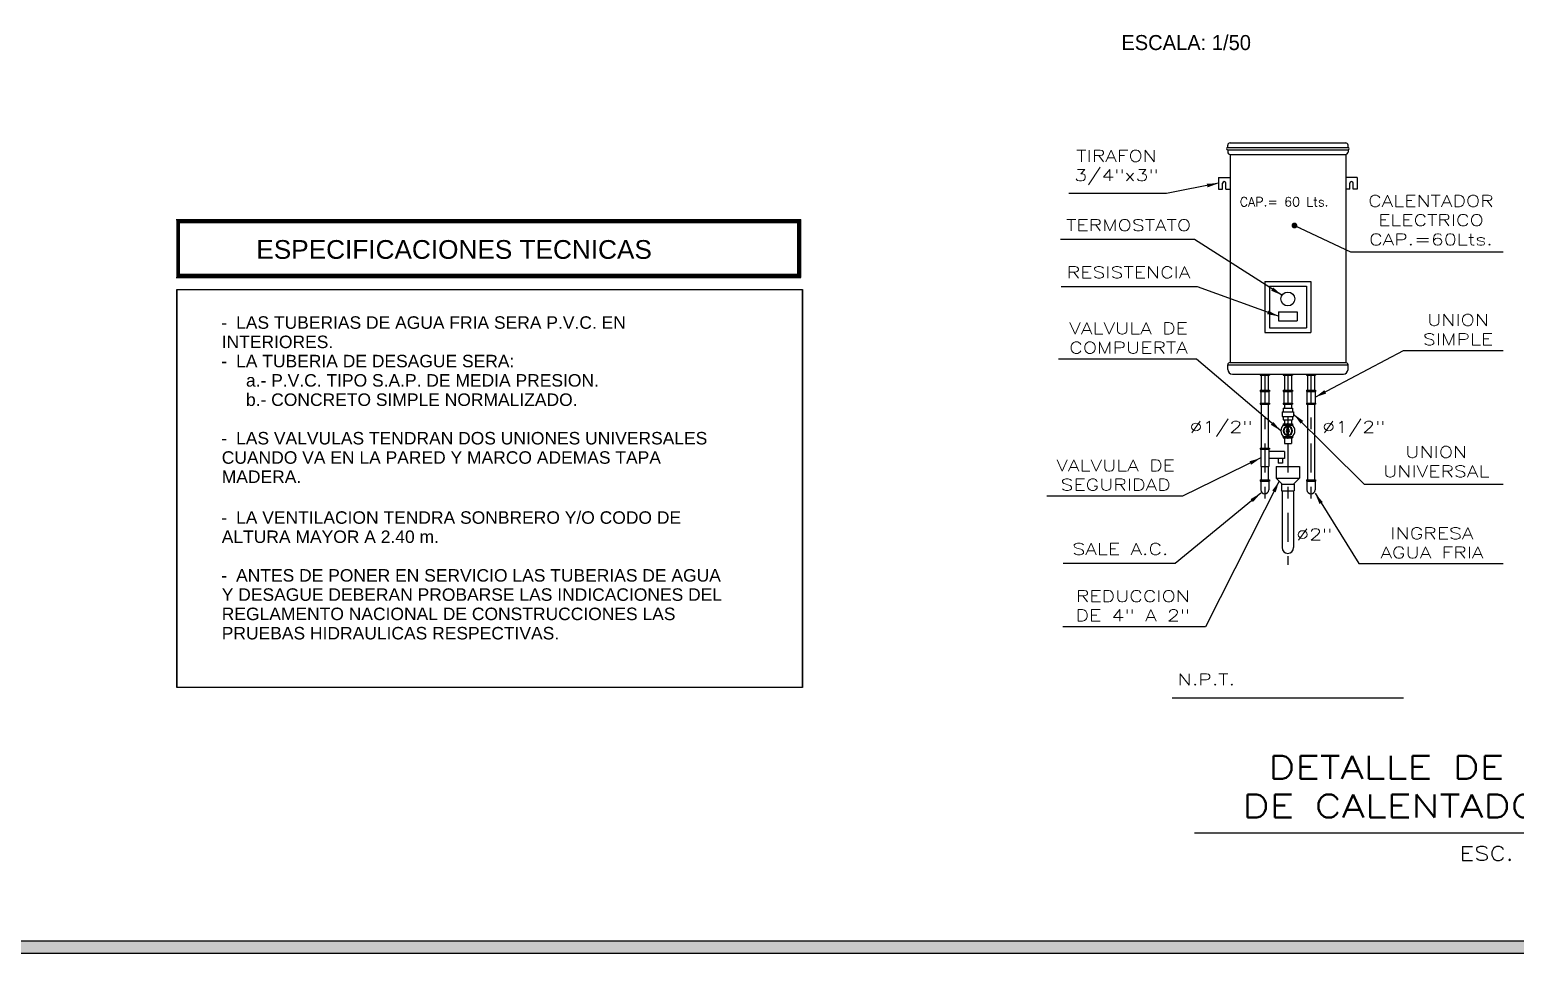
# Model space of a CAD drawing. Header units: metres. Extents: x 1996 to 3973, y 1777 to 3610.
# Drawn here: x 2053.66 to 2066.5, y 1776.78 to 1784.77 of the extents above; entities that cross this region are included whole.
import ezdxf

# ---------------------------------------------------------------- set-up
doc = ezdxf.new("R2010")
doc.units = ezdxf.units.M
doc.linetypes.add('DASHDOT', pattern=[1, 0.5, -0.25, 0, -0.25])
for name, color, linetype in [('0.15', 21, 'Continuous'), ('0.2', 2, 'Continuous'), ('0.3', 3, 'Continuous'), ('0.4', 4, 'Continuous'), ('0.6', 7, 'Continuous'), ('0.8', 6, 'Continuous'), ('EJES', 21, 'DASHDOT'), ('PISOS', 145, 'Continuous'), ('VIVIENDA1', 7, 'Continuous')]:
    doc.layers.add(name, color=color, linetype=linetype)
for name, color, linetype, lineweight in [('CUAD', 174, 'Continuous', 30), ('TEX-CORTE', 31, 'Continuous', 13), ('zzzz', 20, 'Continuous', 53)]:
    doc.layers.add(name, color=color, linetype=linetype, lineweight=lineweight)
doc.styles.add('A-2', font='swissel.ttf', dxfattribs={"height": 0.1})
doc.styles.add('ARIAL', font='arial.ttf')
doc.styles.add('L-80', font='stylu.ttf', dxfattribs={"height": 0.1})
doc.styles.add('R80-50', font='ROMANS.shx', dxfattribs={"width": 1.3, "height": 0.075})
doc.styles.add('S-1', font='swissel.ttf', dxfattribs={"height": 0.15})
doc.dimstyles.new('NOTA', dxfattribs={"dimtxt": 0.18, "dimasz": 0.18, "dimexe": 0.08, "dimexo": 0.1, "dimgap": 0.09, "dimtad": 1, "dimtoh": 1, "dimzin": 0, "dimdsep": 46, "dimtxsty": 'L-80', "dimcen": 0.09, "dimdle": 0.1, "dimclrd": 7, "dimclrt": 4, "dimadec": 0, "dimazin": 0, "dimtfac": 1, "dimtofl": 0, "dimtmove": 0, "dimatfit": 3, "dimfxl": 1, "dimtolj": 1, "dimtzin": 0, "dimarcsym": 0})

msp = doc.modelspace()

# ---------------------------------------------------------------- hatches: boundary and pattern name
h = msp.add_hatch(color=6)
h.dxf.hatch_style = 1
h.set_gradient(color1=(255, 0, 255), color2=(255, 51, 255), one_color=1, tint=0.6, name='CYLINDER')
h.paths.add_polyline_path([(2084.918, 1776.779), (2084.918, 1805.399), (2044.852, 1805.399), (2044.852, 1776.779)])
h.paths.add_polyline_path([(2084.814, 1776.888), (2084.814, 1805.294), (2044.957, 1805.294), (2044.957, 1776.888)], flags=16)

# ---------------------------------------------------------------- linework, layer by layer
at = {"layer": '0.15'}
for p, q in [((2063.936, 1783.487), (2064.036, 1783.487)), ((2063.936, 1783.487), (2063.936, 1783.387)), ((2063.936, 1783.387), (2063.971, 1783.387)), ((2063.971, 1783.387), (2063.971, 1783.437)), ((2064.001, 1783.387), (2064.001, 1783.437)), ((2064.001, 1783.387), (2064.036, 1783.387)), ((2065.136, 1783.487), (2065.036, 1783.487)), ((2065.071, 1783.387), (2065.036, 1783.387)), ((2065.071, 1783.387), (2065.071, 1783.437)), ((2065.101, 1783.387), (2065.101, 1783.437)), ((2065.136, 1783.387), (2065.101, 1783.387)), ((2065.136, 1783.487), (2065.136, 1783.387)), ((2064.306, 1781.777), (2064.306, 1781.647)), ((2064.366, 1781.777), (2064.366, 1781.647)), ((2064.506, 1781.777), (2064.506, 1781.647)), ((2064.566, 1781.777), (2064.566, 1781.647)), ((2064.706, 1781.777), (2064.706, 1781.647)), ((2064.766, 1781.777), (2064.766, 1781.647)), ((2064.306, 1781.527), (2064.306, 1781.147)), ((2064.366, 1781.527), (2064.366, 1781.147)), ((2064.506, 1781.527), (2064.506, 1781.492)), ((2064.566, 1781.527), (2064.566, 1781.492)), ((2064.706, 1781.527), (2064.706, 1780.872)), ((2064.766, 1781.527), (2064.766, 1780.872)), ((2064.506, 1781.392), (2064.506, 1781.357)), ((2064.566, 1781.392), (2064.566, 1781.357)), ((2064.506, 1781.237), (2064.506, 1781.187)), ((2064.506, 1781.187), (2064.566, 1781.187)), ((2064.566, 1781.237), (2064.566, 1781.187)), ((2064.306, 1780.987), (2064.306, 1780.872)), ((2064.366, 1780.987), (2064.366, 1780.872))]:
    msp.add_line(p, q, dxfattribs=at)
for centre in [(2063.986, 1783.437), (2065.086, 1783.437)]:
    msp.add_arc(centre, 0.015, 0, 180, dxfattribs=at)
at = {"layer": '0.2'}
for p, q in [((2064.016, 1783.747), (2064.016, 1783.767)), ((2064.036, 1783.787), (2065.036, 1783.787)), ((2065.056, 1783.747), (2065.056, 1783.767)), ((2064.016, 1783.747), (2065.056, 1783.747)), ((2064.016, 1783.727), (2064.016, 1783.707)), ((2064.016, 1783.727), (2065.056, 1783.727)), ((2064.036, 1783.687), (2065.036, 1783.687)), ((2064.036, 1783.687), (2064.036, 1781.887)), ((2065.036, 1783.687), (2065.036, 1781.887)), ((2065.056, 1783.727), (2065.056, 1783.707)), ((2064.336, 1782.587), (2064.336, 1782.147)), ((2064.336, 1782.587), (2064.736, 1782.587)), ((2064.376, 1782.547), (2064.696, 1782.547)), ((2064.376, 1782.547), (2064.376, 1782.187)), ((2064.696, 1782.547), (2064.696, 1782.187)), ((2064.736, 1782.587), (2064.736, 1782.147)), ((2064.456, 1782.327), (2064.616, 1782.327)), ((2064.456, 1782.327), (2064.456, 1782.247)), ((2064.456, 1782.247), (2064.616, 1782.247)), ((2064.616, 1782.327), (2064.616, 1782.247)), ((2064.336, 1782.147), (2064.736, 1782.147)), ((2064.376, 1782.187), (2064.696, 1782.187)), ((2064.016, 1781.827), (2064.016, 1781.867)), ((2064.016, 1781.867), (2065.056, 1781.867)), ((2064.036, 1781.887), (2065.036, 1781.887)), ((2065.056, 1781.827), (2065.056, 1781.867)), ((2064.056, 1781.787), (2065.016, 1781.787)), ((2064.296, 1781.787), (2064.296, 1781.777)), ((2064.296, 1781.787), (2064.376, 1781.787)), ((2064.296, 1781.777), (2064.376, 1781.777)), ((2064.376, 1781.787), (2064.376, 1781.777)), ((2064.496, 1781.787), (2064.576, 1781.787)), ((2064.496, 1781.787), (2064.496, 1781.777)), ((2064.496, 1781.777), (2064.576, 1781.777)), ((2064.576, 1781.787), (2064.576, 1781.777)), ((2064.696, 1781.787), (2064.696, 1781.777)), ((2064.696, 1781.787), (2064.776, 1781.787)), ((2064.696, 1781.777), (2064.776, 1781.777)), ((2064.776, 1781.787), (2064.776, 1781.777)), ((2064.296, 1781.647), (2064.376, 1781.647)), ((2064.296, 1781.647), (2064.296, 1781.637)), ((2064.296, 1781.637), (2064.376, 1781.637)), ((2064.301, 1781.637), (2064.301, 1781.537)), ((2064.371, 1781.637), (2064.371, 1781.537)), ((2064.376, 1781.647), (2064.376, 1781.637)), ((2064.496, 1781.647), (2064.576, 1781.647)), ((2064.496, 1781.647), (2064.496, 1781.637)), ((2064.496, 1781.637), (2064.576, 1781.637)), ((2064.501, 1781.637), (2064.501, 1781.537)), ((2064.571, 1781.637), (2064.571, 1781.537)), ((2064.576, 1781.647), (2064.576, 1781.637)), ((2064.696, 1781.647), (2064.696, 1781.637)), ((2064.696, 1781.647), (2064.776, 1781.647)), ((2064.696, 1781.637), (2064.776, 1781.637)), ((2064.701, 1781.637), (2064.701, 1781.537)), ((2064.771, 1781.637), (2064.771, 1781.537)), ((2064.776, 1781.647), (2064.776, 1781.637)), ((2064.296, 1781.537), (2064.376, 1781.537)), ((2064.296, 1781.537), (2064.296, 1781.527)), ((2064.296, 1781.527), (2064.376, 1781.527)), ((2064.376, 1781.537), (2064.376, 1781.527)), ((2064.486, 1781.462), (2064.586, 1781.462)), ((2064.486, 1781.462), (2064.486, 1781.422)), ((2064.496, 1781.537), (2064.576, 1781.537)), ((2064.496, 1781.537), (2064.496, 1781.527)), ((2064.496, 1781.527), (2064.576, 1781.527)), ((2064.496, 1781.492), (2064.576, 1781.492)), ((2064.496, 1781.492), (2064.496, 1781.462)), ((2064.576, 1781.537), (2064.576, 1781.527)), ((2064.576, 1781.492), (2064.576, 1781.462)), ((2064.586, 1781.462), (2064.586, 1781.422)), ((2064.696, 1781.537), (2064.696, 1781.527)), ((2064.696, 1781.537), (2064.776, 1781.537)), ((2064.696, 1781.527), (2064.776, 1781.527)), ((2064.776, 1781.537), (2064.776, 1781.527)), ((2064.486, 1781.422), (2064.586, 1781.422)), ((2064.496, 1781.422), (2064.496, 1781.392)), ((2064.496, 1781.392), (2064.576, 1781.392)), ((2064.496, 1781.357), (2064.496, 1781.347)), ((2064.496, 1781.357), (2064.576, 1781.357)), ((2064.496, 1781.347), (2064.576, 1781.347)), ((2064.531, 1781.237), (2064.531, 1781.357)), ((2064.541, 1781.237), (2064.541, 1781.357)), ((2064.576, 1781.422), (2064.576, 1781.392)), ((2064.576, 1781.357), (2064.576, 1781.347)), ((2064.496, 1781.247), (2064.496, 1781.237)), ((2064.496, 1781.247), (2064.576, 1781.247)), ((2064.496, 1781.237), (2064.576, 1781.237)), ((2064.531, 1781.292), (2064.531, 1781.302)), ((2064.576, 1781.247), (2064.576, 1781.237)), ((2064.296, 1781.147), (2064.376, 1781.147)), ((2064.296, 1781.147), (2064.296, 1781.137)), ((2064.296, 1781.137), (2064.376, 1781.137)), ((2064.301, 1781.137), (2064.301, 1780.987)), ((2064.316, 1781.147), (2064.316, 1781.137)), ((2064.356, 1781.147), (2064.356, 1781.137)), ((2064.371, 1781.137), (2064.371, 1780.987)), ((2064.506, 1781.117), (2064.371, 1781.117)), ((2064.506, 1781.057), (2064.371, 1781.057)), ((2064.376, 1781.147), (2064.376, 1781.137)), ((2064.451, 1781.057), (2064.451, 1781.017)), ((2064.491, 1781.057), (2064.491, 1781.017)), ((2064.506, 1781.117), (2064.506, 1781.057)), ((2064.301, 1780.987), (2064.371, 1780.987)), ((2064.491, 1781.017), (2064.451, 1781.017)), ((2064.296, 1780.872), (2064.376, 1780.872)), ((2064.296, 1780.872), (2064.296, 1780.862)), ((2064.296, 1780.862), (2064.376, 1780.862)), ((2064.301, 1780.862), (2064.301, 1780.787)), ((2064.301, 1780.862), (2064.301, 1780.787)), ((2064.371, 1780.862), (2064.371, 1780.787)), ((2064.371, 1780.862), (2064.371, 1780.787)), ((2064.376, 1780.872), (2064.376, 1780.862)), ((2064.481, 1780.837), (2064.591, 1780.837)), ((2064.481, 1780.837), (2064.481, 1780.777)), ((2064.591, 1780.837), (2064.591, 1780.777)), ((2064.696, 1780.872), (2064.696, 1780.862)), ((2064.696, 1780.872), (2064.776, 1780.872)), ((2064.696, 1780.862), (2064.776, 1780.862)), ((2064.701, 1780.862), (2064.701, 1780.787)), ((2064.701, 1780.862), (2064.701, 1780.787)), ((2064.771, 1780.862), (2064.771, 1780.787)), ((2064.771, 1780.862), (2064.771, 1780.787)), ((2064.776, 1780.872), (2064.776, 1780.862)), ((2064.481, 1780.777), (2064.591, 1780.777)), ((2064.486, 1780.777), (2064.486, 1780.287)), ((2064.586, 1780.777), (2064.586, 1780.287)), ((2063.73, 1777.821), (2069.314, 1777.821))]:
    msp.add_line(p, q, dxfattribs=at)
msp.add_circle((2064.536, 1782.437), 0.06, dxfattribs=at)
for centre, radius, start, end in [((2064.036, 1783.767), 0.02, 90, 180), ((2065.036, 1783.767), 0.02, 0, 90), ((2064.016, 1783.737), 0.01, 90, 270), ((2064.036, 1783.707), 0.02, 180, 270), ((2065.036, 1783.707), 0.02, 270, 0), ((2065.056, 1783.737), 0.01, 270, 90), ((2064.036, 1781.867), 0.02, 90, 180), ((2064.056, 1781.827), 0.04, 180, 270), ((2065.016, 1781.827), 0.04, 270, 0), ((2065.036, 1781.867), 0.02, 0, 90), ((2064.536, 1781.297), 0.061, 124.992, 235.008), ((2064.536, 1781.297), 0.04, 97.1808, 262.8192), ((2064.536, 1781.297), 0.035, 98.2132, 261.7868), ((2064.536, 1781.297), 0.015, 109.4712, 250.5288), ((2064.536, 1781.357), 0.005, 0, 180), ((2064.536, 1781.297), 0.04, 277.1808, 82.8192), ((2064.536, 1781.297), 0.035, 278.2132, 81.7868), ((2064.536, 1781.297), 0.015, 289.4712, 70.5288), ((2064.536, 1781.297), 0.061, 304.992, 55.008), ((2064.536, 1781.237), 0.005, 180, 0), ((2064.336, 1780.787), 0.035, 180, 0), ((2064.736, 1780.787), 0.035, 180, 0), ((2064.536, 1780.287), 0.05, 180, 0)]:
    msp.add_arc(centre, radius, start, end, dxfattribs=at)
at = {"layer": '0.3'}
for p, q in [((2064.436, 1780.987), (2064.636, 1780.987)), ((2064.436, 1780.987), (2064.436, 1780.887)), ((2064.636, 1780.987), (2064.636, 1780.887)), ((2064.436, 1780.887), (2064.636, 1780.887)), ((2064.436, 1780.887), (2064.486, 1780.837)), ((2064.586, 1780.837), (2064.636, 1780.887))]:
    msp.add_line(p, q, dxfattribs=at)
at = {"layer": '0.6'}
msp.add_line((2063.536, 1778.987), (2065.536, 1778.987), dxfattribs=at)
at = {"layer": 'CUAD'}
for p, q in [((2054.924, 1783.123), (2060.324, 1783.123)), ((2060.324, 1782.623), (2060.324, 1783.123)), ((2054.924, 1782.623), (2060.324, 1782.623)), ((2054.931, 1782.518), (2054.931, 1779.078)), ((2060.34, 1779.078), (2060.34, 1782.518)), ((2060.34, 1779.078), (2054.931, 1779.078))]:
    msp.add_line(p, q, dxfattribs=at)
at = {"layer": 'CUAD', "const_width": 0.0324}
msp.add_lwpolyline([(2060.308, 1783.107), (2054.941, 1783.107), (2054.941, 1782.64), (2060.308, 1782.64)], close=True, dxfattribs=at)
at = {"layer": 'CUAD'}
msp.add_lwpolyline([(2060.34, 1782.518), (2060.34, 1779.078), (2054.931, 1779.078), (2054.931, 1782.518)], close=True, dxfattribs=at)
at = {"layer": 'EJES', "ltscale": 0.5}
for p, q in [((2064.336, 1781.787), (2064.336, 1780.652)), ((2064.536, 1781.787), (2064.536, 1780.137)), ((2064.736, 1781.787), (2064.736, 1780.652))]:
    msp.add_line(p, q, dxfattribs=at)
at = {"layer": 'VIVIENDA1', "color": 6, "linetype": 'ByBlock', "lineweight": 30}
for points in [[(2084.918, 1776.779), (2084.918, 1805.399), (2044.852, 1805.399), (2044.852, 1776.779)], [(2084.814, 1776.888), (2084.814, 1805.294), (2044.957, 1805.294), (2044.957, 1776.888)]]:
    msp.add_lwpolyline(points, close=True, dxfattribs=at)

# ---------------------------------------------------------------- texts
at = {"layer": '0.3', "style": 'R80-50'}
msp.add_text('CAP.= 60 Lts.', height=0.08, dxfattribs=at).set_placement((2064.12, 1783.237))
at = {"layer": '0.3', "char_height": 0.1, "attachment_point": 5, "style": 'R80-50'}
for s, insert in [('TIRAFON\\P3/4"x3"', (2063.055, 1783.574)), ('CALENTADOR\\PELECTRICO\\PCAP.=60Lts.', (2065.773, 1783.118)), ('TERMOSTATO', (2063.159, 1783.075)), ('RESISTENCIA', (2063.159, 1782.667)), ('VALVULA DE\\PCOMPUERTA', (2063.159, 1782.099)), ('UNION \\PSIMPLE', (2066.008, 1782.172)), ('%%C1/2"', (2063.958, 1781.314)), ('%%C1/2"', (2065.107, 1781.314)), ('UNION \\PUNIVERSAL', (2065.819, 1781.03)), ('VALVULA DE\\PSEGURIDAD', (2063.047, 1780.914)), ('%%C2"', (2064.764, 1780.4)), ('INGRESA \\PAGUA FRIA', (2065.782, 1780.328)), ('SALE A.C.', (2063.088, 1780.275)), ('REDUCCION\\PDE 4" A 2"', (2063.196, 1779.784)), ('N.P.T.', (2063.831, 1779.147))]:
    msp.add_mtext(s, dxfattribs=dict(at, insert=insert))
at = {"layer": '0.4', "insert": (2066.541, 1777.643), "char_height": 0.12, "attachment_point": 5, "style": 'R80-50'}
msp.add_mtext('ESC. 1:25', dxfattribs=at)
at = {"layer": '0.8', "insert": (2066.545, 1778.22), "char_height": 0.2, "attachment_point": 5, "style": 'R80-50'}
msp.add_mtext('DETALLE DE INSTALACION\\PDE CALENTADOR ELECTRICO', dxfattribs=at)
at = {"layer": 'TEX-CORTE'}
for s, height, style, p in [('ESPECIFICACIONES TECNICAS', 0.162, 'S-1', (2055.617, 1782.784)), ('-  ', 0.108, 'A-2', (2055.313, 1782.179)), ('LAS TUBERIAS DE AGUA FRIA SERA P.V.C. EN ', 0.108, 'A-2', (2055.442, 1782.179)), ('INTERIORES.', 0.108, 'A-2', (2055.318, 1782.012)), ('LA TUBERIA DE DESAGUE SERA:', 0.108, 'A-2', (2055.442, 1781.846)), ('-  ', 0.108, 'A-2', (2055.313, 1781.846)), ('     a.- P.V.C. TIPO S.A.P. DE MEDIA PRESION.', 0.108, 'A-2', (2055.318, 1781.679)), ('     b.- CONCRETO SIMPLE NORMALIZADO.', 0.108, 'A-2', (2055.318, 1781.512)), ('-  ', 0.108, 'A-2', (2055.313, 1781.179)), ('LAS VALVULAS TENDRAN DOS UNIONES UNIVERSALES ', 0.108, 'A-2', (2055.442, 1781.179)), ('CUANDO VA EN LA PARED Y MARCO ADEMAS TAPA ', 0.108, 'A-2', (2055.318, 1781.012)), ('MADERA.', 0.108, 'A-2', (2055.318, 1780.846)), ('-  ', 0.108, 'A-2', (2055.313, 1780.493)), ('LA VENTILACION TENDRA SONBRERO Y/O CODO DE ', 0.108, 'A-2', (2055.442, 1780.493)), ('ALTURA MAYOR A 2.40 m.', 0.108, 'A-2', (2055.318, 1780.327)), ('-  ', 0.108, 'A-2', (2055.313, 1779.993)), ('ANTES DE PONER EN SERVICIO LAS TUBERIAS DE AGUA ', 0.108, 'A-2', (2055.442, 1779.993)), ('Y DESAGUE DEBERAN PROBARSE LAS INDICACIONES DEL ', 0.108, 'A-2', (2055.318, 1779.827)), ('REGLAMENTO NACIONAL DE CONSTRUCCIONES LAS ', 0.108, 'A-2', (2055.318, 1779.66)), ('PRUEBAS HIDRAULICAS RESPECTIVAS.  ', 0.108, 'A-2', (2055.318, 1779.493))]:
    msp.add_text(s, height=height, dxfattribs=dict(at, style=style)).set_placement(p)
at = {"layer": 'zzzz', "color": 7, "linetype": 'ByBlock', "insert": (2063.096, 1784.719), "char_height": 0.13, "attachment_point": 1, "style": 'ARIAL'}
msp.add_mtext('{\\fComic Sans MS|b0|i0|c0|p66;\\C1;ESCALA: 1/50}', dxfattribs=at)

# ---------------------------------------------------------------- leaders
at = {"layer": 'PISOS'}
for points, override in [([(2063.936, 1783.437), (2063.486, 1783.348), (2062.642, 1783.348)], {"dimasz": 0.1, "dimclrd": 256}), ([(2064.593, 1783.072), (2065.078, 1782.845), (2066.399, 1782.845)], {"dimasz": 0.05, "dimclrd": 256, "dimldrblk": 'Dot'}), ([(2064.485, 1782.469), (2063.728, 1782.95), (2062.57, 1782.95)], {"dimasz": 0.1, "dimclrd": 256}), ([(2064.456, 1782.287), (2063.754, 1782.542), (2062.577, 1782.542)], {"dimasz": 0.1, "dimclrd": 256}), ([(2064.771, 1781.587), (2065.535, 1781.992), (2066.399, 1781.992)], {"dimasz": 0.1, "dimclrd": 256}), ([(2064.475, 1781.297), (2063.747, 1781.917), (2062.552, 1781.917)], {"dimasz": 0.1, "dimclrd": 256}), ([(2064.586, 1781.442), (2065.196, 1780.836), (2066.399, 1780.836)], {"dimasz": 0.1, "dimclrd": 256}), ([(2064.301, 1781.062), (2063.624, 1780.732), (2062.451, 1780.732)], {"dimasz": 0.1, "dimclrd": 256}), ([(2064.461, 1780.862), (2063.825, 1779.602), (2062.59, 1779.602)], {"dimasz": 0.1, "dimclrd": 256}), ([(2064.301, 1780.757), (2063.561, 1780.15), (2062.593, 1780.15)], {"dimasz": 0.1, "dimclrd": 256}), ([(2064.771, 1780.757), (2065.15, 1780.15), (2066.399, 1780.15)], {"dimasz": 0.1, "dimclrd": 256})]:
    msp.add_leader(points, dimstyle='NOTA', override=override, dxfattribs=at)

doc.saveas('drawing.dxf')
